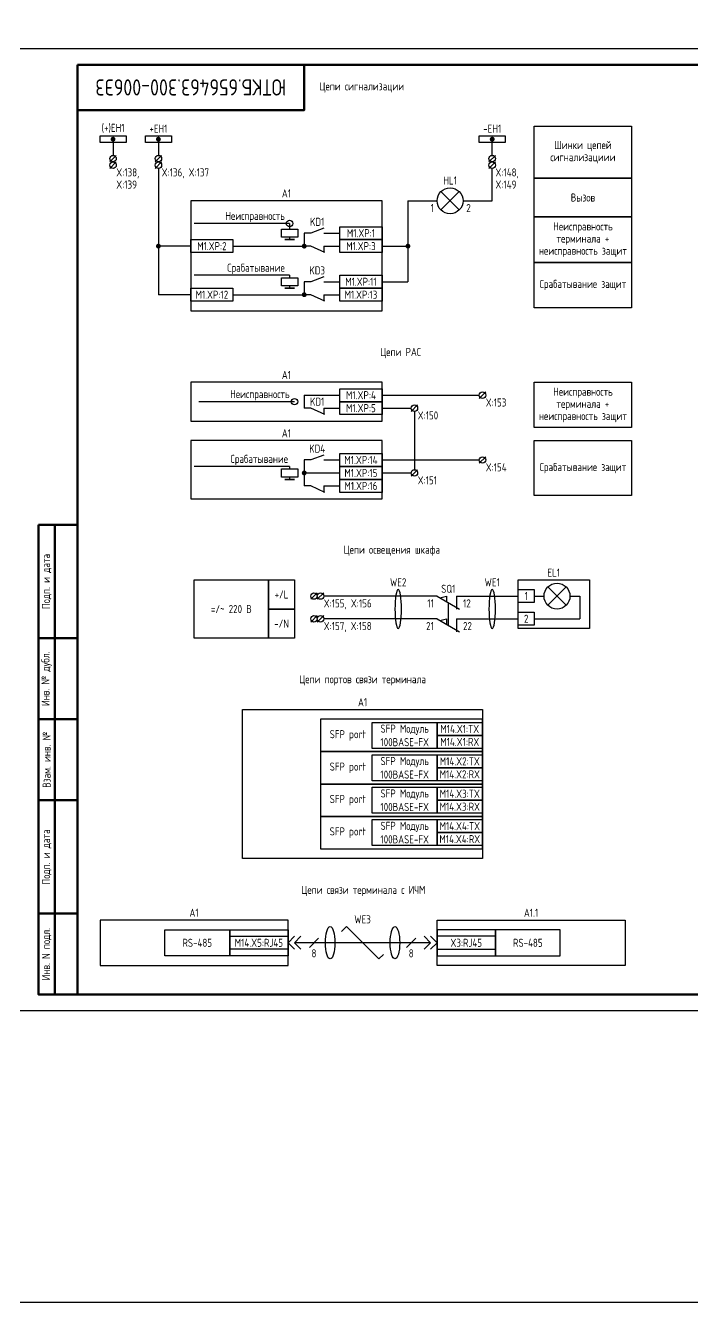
# Model space of a CAD drawing. Header units: millimetres. Extents: x -1102 to 3953, y -90 to 618.
# Drawn here: x 844 to 1049.8, y -90 to 304.1 of the extents above; entities that cross this region are included whole.
import ezdxf

# ---------------------------------------------------------------- set-up
doc = ezdxf.new("R2010")
doc.units = ezdxf.units.MM
doc.styles.add('Gost_type_A', font='GOST_A.TTF')

# ---------------------------------------------------------------- blocks, each defined once
blk = doc.blocks.new('Штамп угловой верхний')
at = {"lineweight": 50}
blk.add_lwpolyline([(0, 0), (70, 0), (70, -14), (0, -14)], close=True, dxfattribs=at)
blk = doc.blocks.new('Формат_А3')
blk.add_lwpolyline([(-420, 297), (0, 297), (0, 0), (-420, 0)], close=True)
at = {"lineweight": 50}
blk.add_lwpolyline([(-400, 292), (-5, 292), (-5, 5), (-400, 5)], close=True, dxfattribs=at)
blk = doc.blocks.new('Штамп левый нижний')
at = {"lineweight": 50}
for points in [[(-12, 145), (-7, 145), (-7, 110), (-12, 110)], [(-7, 145), (0, 145), (0, 110), (-7, 110)], [(-12, 110), (-7, 110), (-7, 85), (-12, 85)], [(-7, 110), (0, 110), (0, 85), (-7, 85)], [(-12, 85), (-7, 85), (-7, 60), (-12, 60)], [(-7, 85), (0, 85), (0, 60), (-7, 60)], [(-12, 60), (-7, 60), (-7, 25), (-12, 25)], [(-7, 60), (0, 60), (0, 25), (-7, 25)], [(-12, 25), (-7, 25), (-7, 0), (-12, 0)], [(-7, 25), (0, 25), (0, 0), (-7, 0)]]:
    blk.add_lwpolyline(points, close=True, dxfattribs=at)
at = {"char_height": 2.5, "attachment_point": 5, "rotation": 90, "style": 'Gost_type_A'}
for s, insert, width in [('Подп. и дата', (-9.5, 127.5), 35), ('Инв. № дубл.', (-9.5, 97.5), 25), ('Взам. инв. №', (-9.5, 72.5), 25), ('Подп. и дата', (-9.5, 42.5), 35), ('Инв. N подл.', (-9.5, 12.5), 25)]:
    blk.add_mtext(s, dxfattribs=dict(at, insert=insert, width=width))
blk = doc.blocks.new('POINT')
at = {"const_width": 0.75}
blk.add_lwpolyline([(-0.375, 0, 1), (0.375, 0, 1)], format="xyb", close=True, dxfattribs=at)
blk = doc.blocks.new('Шинка')
blk.add_lwpolyline([(-4, 1), (4, 1), (4, -1), (-4, -1)], close=True)
blk.add_blockref('POINT', (0, 0))

msp = doc.modelspace()

# ---------------------------------------------------------------- linework, layer by layer
for p, q in [((871, 268), (871, 264)), ((885, 269), (885, 264)), ((988, 264), (988, 269)), ((872, 264), (870, 262)), ((872, 262), (870, 260)), ((886, 264), (884, 262)), ((886, 262), (884, 260)), ((989, 264), (987, 262)), ((989, 262), (987, 260)), ((988, 262), (988, 262.01)), ((988, 262), (988, 262.01)), ((885, 260), (885, 221)), ((988, 250), (988, 260)), ((972.17, 252.83), (977.83, 247.17)), ((977.83, 252.83), (972.17, 247.17)), ((962, 250), (971, 250)), ((962, 250), (962, 225)), ((979, 250), (988, 250)), ((925.5, 243), (896, 243)), ((925.5, 243), (925.5, 241.25)), ((925.5, 238.75), (925.5, 238)), ((895, 236), (885, 236)), ((936, 236), (936, 234)), ((954, 236), (962, 236)), ((925.5, 227), (896, 227)), ((925.5, 227), (925.5, 226.25)), ((954, 225), (962, 225)), ((895, 221), (885, 221)), ((925.5, 223.75), (925.5, 223)), ((936, 221), (936, 219)), ((930, 190), (930, 186)), ((954, 190), (984, 190)), ((986.01, 191), (984.01, 189)), ((927, 188), (897.5, 188)), ((936, 186), (936, 184)), ((954, 186), (963, 186)), ((965, 187), (963, 185)), ((964, 185), (964, 167)), ((954, 170), (984, 170)), ((986.01, 171), (984.01, 169)), ((925.5, 168), (896, 168)), ((925.5, 168), (925.5, 167.25)), ((954, 166), (963, 166)), ((965, 167), (963, 165)), ((925.5, 164.75), (925.5, 164)), ((936, 162), (936, 160)), ((1005.17, 130.83), (1010.83, 125.17)), ((1010.83, 130.83), (1005.17, 125.17)), ((934.01, 129), (932.01, 127)), ((936.01, 129), (934.01, 127)), ((971, 128), (936.01, 128)), ((971, 128), (977.92, 124)), ((971.87, 127.5), (973.87, 128)), ((973.87, 128), (973.87, 126.34)), ((977, 128), (977, 124)), ((977, 128), (996, 128)), ((1001, 128), (1004, 128)), ((1012, 128), (1015, 128)), ((1015, 128), (1015, 121)), ((934.01, 122), (932.01, 120)), ((936.01, 122), (934.01, 120)), ((971, 121), (936.01, 121)), ((971, 121), (977.92, 117)), ((971.87, 120.5), (973.87, 121)), ((973.87, 121), (973.87, 119.34)), ((977, 121), (977, 117)), ((977, 121), (996, 121)), ((1001, 121), (1015, 121)), ((941.53, 24.53), (943, 26)), ((943, 26), (953, 16)), ((925, 21), (927, 23)), ((925, 21), (927, 23)), ((925, 21), (927, 19)), ((925, 21), (927, 19)), ((927, 21), (929, 23)), ((927, 21), (929, 23)), ((969, 21), (927, 21)), ((927, 21), (929, 19)), ((927, 21), (929, 19)), ((934.41, 22.41), (931.59, 19.59)), ((964.41, 22.41), (961.59, 19.59)), ((969, 21), (967, 23)), ((969, 21), (967, 23)), ((969, 21), (967, 19)), ((969, 21), (967, 19)), ((971, 21), (969, 23)), ((971, 21), (969, 23)), ((971, 21), (969, 19)), ((971, 21), (969, 19)), ((953, 16), (954.41, 17.41))]:
    msp.add_line(p, q)
at = {"ltscale": 4.32}
for p, q in [((936, 241.5), (932, 240)), ((936.39, 234), (932, 236)), ((936, 226.5), (932, 225)), ((936.39, 219), (932, 221)), ((936.39, 184), (932, 186)), ((936, 171.5), (932, 170)), ((936.39, 160), (932, 162))]:
    msp.add_line(p, q, dxfattribs=at)
at = {"ltscale": 1.08}
for p, q in [((932, 240), (930, 240)), ((930, 240), (930, 236)), ((936, 240), (941, 240)), ((908, 236), (930, 236)), ((932, 236), (930, 236)), ((936, 236), (941, 236)), ((932, 225), (930, 225)), ((930, 225), (930, 221)), ((936, 225), (941, 225)), ((908, 221), (930, 221)), ((932, 221), (930, 221)), ((936, 221), (941, 221)), ((930, 190), (941, 190)), ((932, 186), (930, 186)), ((936, 186), (941, 186)), ((932, 170), (930, 170)), ((930, 170), (930, 162)), ((936, 170), (941, 170)), ((930, 166), (941, 166)), ((932, 162), (930, 162)), ((936, 162), (941, 162))]:
    msp.add_line(p, q, dxfattribs=at)
at = {"ltscale": 0.5}
msp.add_line((974.46, 126), (974.46, 119), dxfattribs=at)
for points in [[(-1102, 618), (3953, 618), (3953, -90), (-1102, -90)], [(1031, 257), (1001, 257), (1001, 273), (1031, 273)], [(1031, 245), (1001, 245), (1001, 257), (1031, 257)], [(895, 216), (954, 216), (954, 250), (895, 250)], [(1031, 231), (1001, 231), (1001, 245), (1031, 245)], [(928, 241.25), (928, 238.75), (923, 238.75), (923, 241.25)], [(941, 242), (954, 242), (954, 238), (941, 238)], [(895, 238), (908, 238), (908, 234), (895, 234)], [(927, 238), (924, 238)], [(941, 238), (954, 238), (954, 234), (941, 234)], [(1031, 217), (1001, 217), (1001, 231), (1031, 231)], [(928, 226.25), (928, 223.75), (923, 223.75), (923, 226.25)], [(941, 227), (954, 227), (954, 223), (941, 223)], [(895, 223), (908, 223), (908, 219), (895, 219)], [(927, 223), (924, 223)], [(941, 223), (954, 223), (954, 219), (941, 219)], [(895, 182), (954, 182), (954, 194), (895, 194)], [(1031, 180), (1001, 180), (1001, 194), (1031, 194)], [(941, 192), (954, 192), (954, 188), (941, 188)], [(941, 188), (954, 188), (954, 184), (941, 184)], [(895, 158), (954, 158), (954, 176), (895, 176)], [(1031, 159), (1001, 159), (1001, 176), (1031, 176)], [(941, 172), (954, 172), (954, 168), (941, 168)], [(928, 167.25), (928, 164.75), (923, 164.75), (923, 167.25)], [(941, 168), (954, 168), (954, 164), (941, 164)], [(927, 164), (924, 164)], [(941, 164), (954, 164), (954, 160), (941, 160)], [(919, 115), (896, 115), (896, 133), (919, 133)], [(927, 124), (919, 124), (919, 133), (927, 133)], [(996, 133), (1018, 133), (1018, 118), (996, 118)], [(996, 130), (1001, 130), (1001, 126), (996, 126)], [(927, 115), (919, 115), (919, 124), (927, 124)], [(996, 123), (1001, 123), (1001, 119), (996, 119)], [(911, 93), (985, 93), (985, 47), (911, 47)], [(935, 80), (985, 80), (985, 90), (935, 90)], [(951, 89), (971, 89), (971, 81), (951, 81)], [(971, 89), (985, 89), (985, 85), (971, 85)], [(971, 85), (985, 85), (985, 81), (971, 81)], [(935, 70), (985, 70), (985, 80), (935, 80)], [(951, 79), (971, 79), (971, 71), (951, 71)], [(971, 79), (985, 79), (985, 75), (971, 75)], [(971, 75), (985, 75), (985, 71), (971, 71)], [(935, 60), (985, 60), (985, 70), (935, 70)], [(951, 69), (971, 69), (971, 61), (951, 61)], [(971, 69), (985, 69), (985, 65), (971, 65)], [(971, 65), (985, 65), (985, 61), (971, 61)], [(935, 50), (985, 50), (985, 60), (935, 60)], [(951, 59), (971, 59), (971, 51), (951, 51)], [(971, 59), (985, 59), (985, 55), (971, 55)], [(971, 55), (985, 55), (985, 51), (971, 51)], [(867, 14), (925, 14), (925, 28), (867, 28)], [(1029, 14), (971, 14), (971, 28), (1029, 28)], [(887, 25), (907, 25), (907, 17), (887, 17)], [(907, 25), (925, 25), (925, 17), (907, 17)], [(989, 25), (971, 25), (971, 17), (989, 17)], [(1009, 25), (989, 25), (989, 17), (1009, 17)], [(907, 23), (925, 23), (925, 19), (907, 19)], [(989, 23), (971, 23), (971, 19), (989, 19)]]:
    msp.add_lwpolyline(points, close=True)
for centre, radius in [((871, 263), 1), ((871, 261), 1), ((885, 263), 1), ((885, 261), 1), ((988, 263), 1), ((988, 261), 1), ((975, 250), 4), ((925.5, 243), 1), ((985.01, 190), 1), ((927, 188), 1), ((964, 186), 1), ((985.01, 170), 1), ((964, 166), 1), ((1008, 128), 4), ((933.01, 128), 1), ((935.01, 128), 1), ((933.01, 121), 1), ((935.01, 121), 1)]:
    msp.add_circle(centre, radius)
at = {"extrusion": (0, 0, -1)}
for centre in [(959, 124), (988, 124)]:
    msp.add_ellipse(centre, major_axis=(0, -6), ratio=0.166667, dxfattribs=at)
for centre in [(938, 21), (958, 21)]:
    msp.add_ellipse(centre, major_axis=(0, -5), ratio=0.293778)

# ---------------------------------------------------------------- block references
for name, p in [('Формат_А3', (1260, 0)), ('Штамп угловой верхний', (860, 292)), ('Шинка', (871, 269)), ('Шинка', (885, 269)), ('Шинка', (988, 269)), ('POINT', (885, 236)), ('POINT', (930, 236)), ('POINT', (962, 236)), ('POINT', (930, 221)), ('POINT', (930, 166)), ('Штамп левый нижний', (860, 5))]:
    msp.add_blockref(name, p)

# ---------------------------------------------------------------- texts
at = {"insert": (895, 285), "char_height": 5, "width": 70, "attachment_point": 5, "rotation": 180, "style": 'Gost_type_A'}
msp.add_mtext('ЮТКБ.656463.300-006Э3', dxfattribs=at)
at = {"char_height": 2.5, "style": 'Gost_type_A'}
for s, insert, width, attachment_point, line_spacing_factor in [('Цепи сигнализации', (947.75, 285), 197.5, 5, 0.9), ('Шинки цепей сигнализациии', (1016, 265), 29.9999, 5, 0.9), ('X:138, X:139', (872, 260), 11, 1, 0.9), ('X:136, X:137', (886, 260), 14, 1, 0.9), ('X:148,\\PX:149', (989, 260), 16, 1, 0.9), ('A1', (924.5, 251), 59, 8, 0.9), ('Вызов', (1016, 251), 29.9999, 5, 0.9), ('Неисправность', (924, 245), 37, 6, 0.8), ('Неисправность терминала + неисправность защит', (1016, 238), 29.9999, 5, 0.9), ('Срабатывание', (924, 229), 37, 6, 0.8), ('Срабатывание защит', (1016, 224), 29.9999, 5, 0.9), ('Цепи РАС', (959.75, 203), 197.5, 5, 0.9), ('A1', (924.5, 195), 59, 8, 0.9), ('Неисправность', (925.5, 190), 37, 6, 0.8), ('Неисправность терминала + неисправность защит', (1016, 187), 29.9999, 5, 0.9), ('X:153', (986.01, 189), 8, 1, 0.9), ('X:150', (965.01, 185), 8, 1, 0.9), ('A1', (924.5, 177), 59, 8, 0.9), ('Срабатывание', (925, 170), 37, 6, 0.8), ('X:154', (986.01, 169), 8, 1, 0.9), ('Срабатывание защит', (1016, 167.5), 29.9999, 5, 0.9), ('X:151', (965.01, 165), 8, 1, 0.9), ('Цепи освещения шкафа', (957, 142), 122, 5, 0.9), ('EL1', (1007, 134), 21.9942, 8, 0.9), ('+/L', (923, 128.5), 8, 5, 0.9), ('X:155, X:156', (936.01, 127), 17.9949, 1, 0.9), ('=/~ 220 В', (907.5, 124), 23, 5, 0.9), ('-/N', (923, 119.5), 8, 5, 0.9), ('X:157, X:158', (936.01, 120), 17.9949, 1, 0.9), ('Цепи портов связи терминала', (948, 102), 197.5, 5, 0.9), ('A1', (948, 94), 74.0002, 8, 0.9), ('Цепи связи терминала с ИЧМ', (948.25, 37), 197.5, 5, 0.9), ('A1', (896, 29), 58.0002, 8, 0.9), ('A1.1', (1000, 29), 58.0002, 8, 0.9)]:
    msp.add_mtext(s, dxfattribs=dict(at, insert=insert, width=width, attachment_point=attachment_point, line_spacing_factor=line_spacing_factor))
for s, insert, width, attachment_point in [('(+)EH1', (871, 271), 10, 8), ('+EH1', (885, 271), 10, 8), ('-EH1', (988, 271), 10, 8), ('HL1', (975, 255), 14, 8), ('1', (970, 249), 6, 3), ('2', (980, 249), 6, 1), ('KD1', (934, 243.5), 8, 5), ('M1.XP:1', (947.5, 240), 13, 5), ('M1.XP:2', (901.5, 236), 13, 5), ('M1.XP:3', (947.5, 236), 13, 5), ('KD3', (934, 228.5), 8, 5), ('M1.XP:11', (947.5, 225), 13, 5), ('M1.XP:12', (901.5, 221), 13, 5), ('M1.XP:13', (947.5, 221), 13, 5), ('KD1', (934, 188), 8, 5), ('M1.XP:4', (947.5, 190), 13, 5), ('M1.XP:5', (947.5, 186), 13, 5), ('KD4', (934, 173.5), 8, 5), ('M1.XP:14', (947.5, 170), 13, 5), ('M1.XP:15', (947.5, 166), 13, 5), ('M1.XP:16', (947.5, 162), 13, 5), ('WE2', (959, 131), 10, 8), ('SQ1', (974.46, 129), 10, 8), ('WE1', (988, 131), 10, 8), ('11', (970, 127), 6, 3), ('12', (979, 127), 6, 1), ('1', (998.5, 128), 5, 5), ('2', (998.5, 121), 5, 5), ('21', (970, 120), 6, 3), ('22', (979, 120), 6, 1), ('SFP Mодуль 100BASE-FX', (961, 85), 19.9998, 5), ('M14.X1:TX', (978, 87), 14, 5), ('SFP port', (949, 85), 20, 6), ('M14.X1:RX', (978, 83), 14, 5), ('SFP port', (949, 75), 20, 6), ('SFP Mодуль 100BASE-FX', (961, 75), 19.9998, 5), ('M14.X2:TX', (978, 77), 14, 5), ('M14.X2:RX', (978, 73), 14, 5), ('SFP Mодуль 100BASE-FX', (961, 65), 19.9998, 5), ('M14.X3:TX', (978, 67), 14, 5), ('SFP port', (949, 65), 20, 6), ('M14.X3:RX', (978, 63), 14, 5), ('SFP port', (949, 55), 20, 6), ('SFP Mодуль 100BASE-FX', (961, 55), 19.9998, 5), ('M14.X4:TX', (978, 57), 14, 5), ('M14.X4:RX', (978, 53), 14, 5), ('WE3', (948, 27), 20, 8), ('RS-485', (897, 21), 19.9998, 5), ('M14.X5:RJ45', (916, 21), 18.0002, 5), ('X3:RJ45', (980, 21), 18.0002, 5), ('RS-485', (999, 21), 19.9998, 5), ('8', (933, 19), 20, 2), ('8', (963, 19), 20, 2)]:
    msp.add_mtext(s, dxfattribs=dict(at, insert=insert, width=width, attachment_point=attachment_point))

doc.saveas('drawing.dxf')
